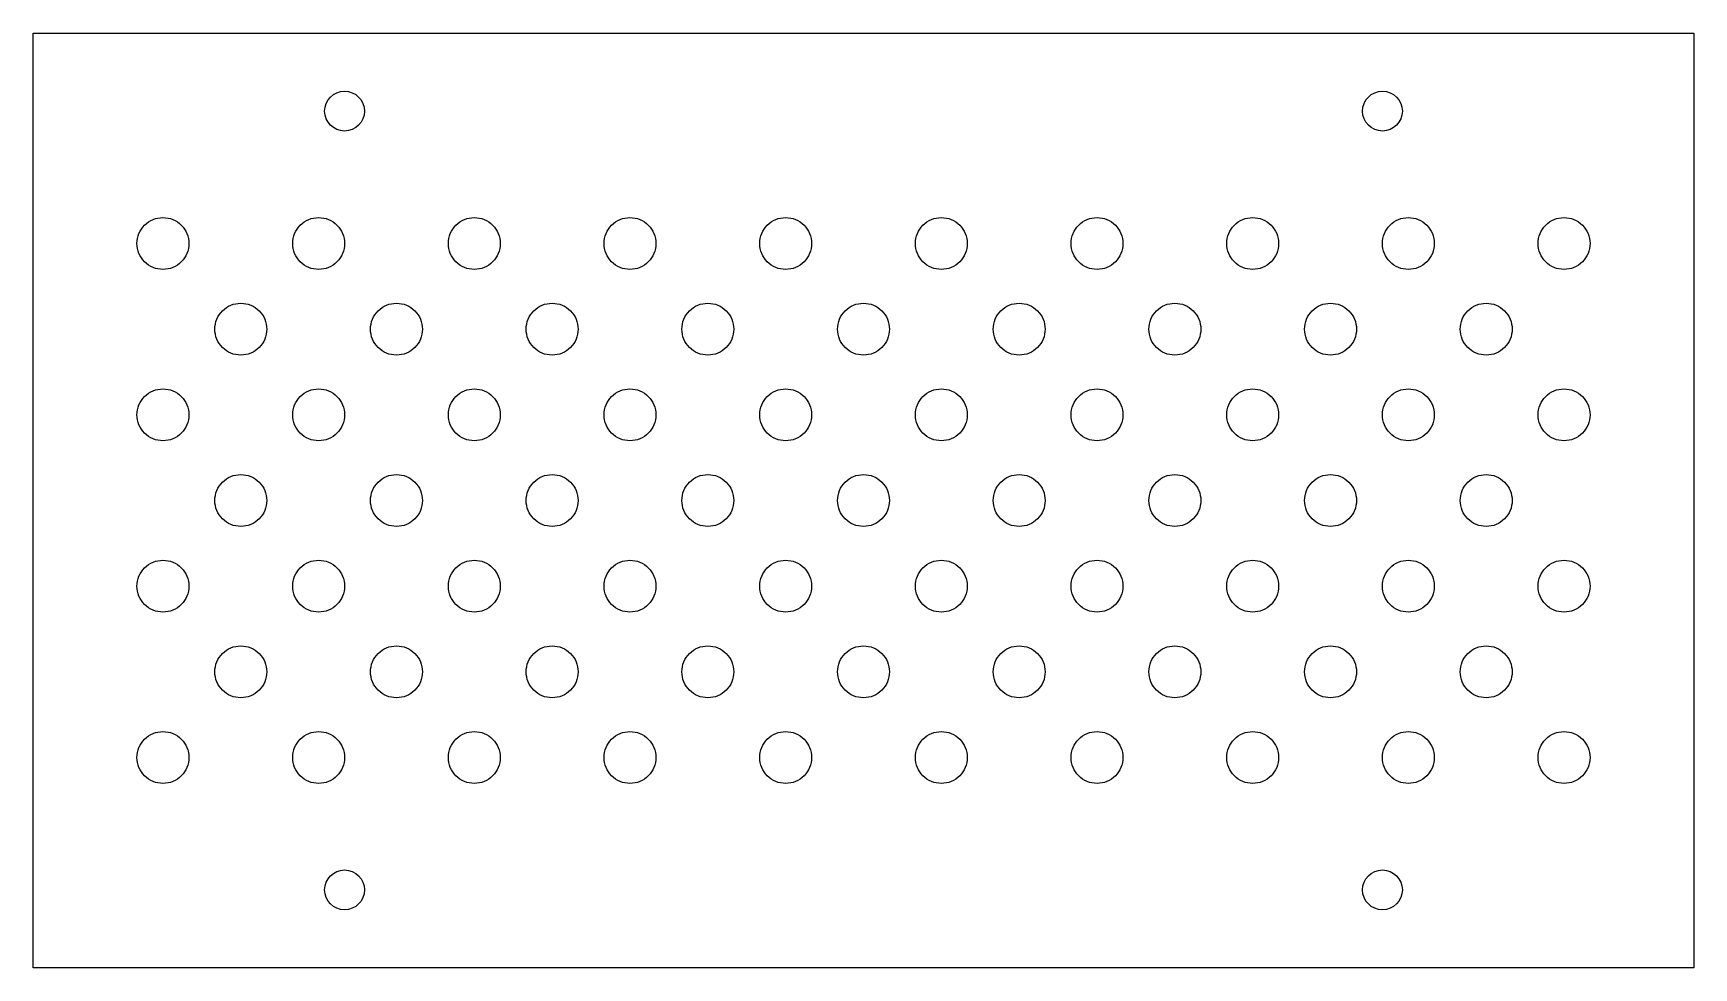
# Model space of a CAD drawing. Extents: x 25 to 185, y 104 to 194.
import ezdxf

# ---------------------------------------------------------------- set-up
doc = ezdxf.new("R2010")
doc.units = 0
doc.layers.add('Layer_1', color=7, linetype='CONTINUOUS')

msp = doc.modelspace()

# ---------------------------------------------------------------- linework, layer by layer
at = {"layer": 'Layer_1', "color": 7}
for p, q in [((25, 193.5), (185, 193.5)), ((25, 103.5), (25, 193.5)), ((185, 193.5), (185, 103.5)), ((56.919996, 186), (56.919996, 186)), ((156.92, 186), (156.92, 186)), ((40, 173.25), (40, 173.25)), ((40, 173.25), (40, 173.25)), ((55, 173.25), (55, 173.25)), ((70, 173.25), (70, 173.25)), ((85, 173.25), (85, 173.25)), ((100, 173.25), (100, 173.25)), ((115, 173.25), (115, 173.25)), ((130, 173.25), (130, 173.25)), ((145, 173.25), (145, 173.25)), ((160, 173.25), (160, 173.25)), ((175, 173.25), (175, 173.25)), ((47.500011, 164.99998), (47.500011, 164.99998)), ((47.500023, 165), (47.500023, 165)), ((62.500019, 165), (62.500019, 165)), ((77.500015, 165), (77.500015, 165)), ((92.500015, 165), (92.500015, 165)), ((107.50002, 165), (107.50002, 165)), ((122.50002, 165), (122.50002, 165)), ((137.50002, 165), (137.50002, 165)), ((152.49998, 165), (152.49998, 165)), ((167.49998, 165), (167.49998, 165)), ((40, 156.75), (40, 156.75)), ((55, 156.75), (55, 156.75)), ((70, 156.75), (70, 156.75)), ((85, 156.75), (85, 156.75)), ((100, 156.75), (100, 156.75)), ((115, 156.75), (115, 156.75)), ((130, 156.75), (130, 156.75)), ((145, 156.75), (145, 156.75)), ((160, 156.75), (160, 156.75)), ((175, 156.75), (175, 156.75)), ((47.500023, 148.5), (47.500023, 148.5)), ((62.500019, 148.5), (62.500019, 148.5)), ((77.500015, 148.5), (77.500015, 148.5)), ((92.500015, 148.5), (92.500015, 148.5)), ((107.50002, 148.5), (107.50002, 148.5)), ((122.50002, 148.5), (122.50002, 148.5)), ((137.50002, 148.5), (137.50002, 148.5)), ((152.49998, 148.5), (152.49998, 148.5)), ((167.49998, 148.5), (167.49998, 148.5)), ((40, 140.25), (40, 140.25)), ((55, 140.25), (55, 140.25)), ((70, 140.25), (70, 140.25)), ((85, 140.25), (85, 140.25)), ((100, 140.25), (100, 140.25)), ((115, 140.25), (115, 140.25)), ((130, 140.25), (130, 140.25)), ((145, 140.25), (145, 140.25)), ((160, 140.25), (160, 140.25)), ((175, 140.25), (175, 140.25)), ((47.500023, 132), (47.500023, 132)), ((62.500019, 132), (62.500019, 132)), ((77.500015, 132), (77.500015, 132)), ((92.500015, 132), (92.500015, 132)), ((107.50002, 132), (107.50002, 132)), ((122.50002, 132), (122.50002, 132)), ((137.50002, 132), (137.50002, 132)), ((152.49998, 132), (152.49998, 132)), ((167.49998, 132), (167.49998, 132)), ((40, 123.75), (40, 123.75)), ((55, 123.75), (55, 123.75)), ((70, 123.75), (70, 123.75)), ((85, 123.75), (85, 123.75)), ((100, 123.75), (100, 123.75)), ((115, 123.75), (115, 123.75)), ((130, 123.75), (130, 123.75)), ((145, 123.75), (145, 123.75)), ((160, 123.75), (160, 123.75)), ((175, 123.75), (175, 123.75)), ((56.919996, 111), (56.919996, 111)), ((156.92, 111), (156.92, 111)), ((185, 103.5), (25, 103.5))]:
    msp.add_line(p, q, dxfattribs=at)
for points in [[(53.079996, 186), (53.079996, 187.060387), (53.939609, 187.92), (54.999996, 187.92)], [(54.999996, 187.92), (56.060383, 187.92), (56.919996, 187.060387), (56.919996, 186)], [(153.08, 186), (153.08, 187.060387), (153.939613, 187.92), (155, 187.92)], [(155, 187.92), (156.060387, 187.92), (156.92, 187.060387), (156.92, 186)], [(54.999996, 184.08), (53.939609, 184.08), (53.079996, 184.939613), (53.079996, 186)], [(56.919996, 186), (56.919996, 184.939613), (56.060383, 184.08), (54.999996, 184.08)], [(155, 184.08), (153.939613, 184.08), (153.08, 184.939613), (153.08, 186)], [(156.92, 186), (156.92, 184.939613), (156.060387, 184.08), (155, 184.08)], [(35, 173.25), (35, 173.913041), (35.263392, 174.548926), (35.732233, 175.017767)], [(35, 173.25), (35, 173.913041), (35.263392, 174.548926), (35.732233, 175.017767)], [(35.732233, 175.017767), (36.201074, 175.486608), (36.836959, 175.75), (37.5, 175.75)], [(35.732233, 175.017767), (36.201074, 175.486608), (36.836959, 175.75), (37.5, 175.75)], [(37.5, 175.75), (38.163041, 175.75), (38.798926, 175.486608), (39.267767, 175.017767)], [(37.5, 175.75), (38.163041, 175.75), (38.798926, 175.486608), (39.267767, 175.017767)], [(39.267767, 175.017767), (39.736608, 174.548926), (40, 173.913041), (40, 173.25)], [(39.267767, 175.017767), (39.736608, 174.548926), (40, 173.913041), (40, 173.25)], [(50, 173.25), (50, 173.913041), (50.263392, 174.548926), (50.732233, 175.017767)], [(50.732233, 175.017767), (51.201074, 175.486608), (51.836959, 175.75), (52.5, 175.75)], [(52.5, 175.75), (53.163041, 175.75), (53.798926, 175.486608), (54.267767, 175.017767)], [(54.267767, 175.017767), (54.736608, 174.548926), (55, 173.913041), (55, 173.25)], [(65, 173.25), (65, 173.913041), (65.263392, 174.548926), (65.732233, 175.017767)], [(65.732233, 175.017767), (66.201074, 175.486608), (66.836959, 175.75), (67.5, 175.75)], [(67.5, 175.75), (68.163041, 175.75), (68.798926, 175.486608), (69.267767, 175.017767)], [(69.267767, 175.017767), (69.736608, 174.548926), (70, 173.913041), (70, 173.25)], [(80, 173.25), (80, 173.913041), (80.263392, 174.548926), (80.732233, 175.017767)], [(80.732233, 175.017767), (81.201074, 175.486608), (81.836959, 175.75), (82.5, 175.75)], [(82.5, 175.75), (83.163041, 175.75), (83.798926, 175.486608), (84.267767, 175.017767)], [(84.267767, 175.017767), (84.736608, 174.548926), (85, 173.913041), (85, 173.25)], [(95, 173.25), (95, 173.913041), (95.263392, 174.548926), (95.732233, 175.017767)], [(95.732233, 175.017767), (96.201074, 175.486608), (96.836959, 175.75), (97.5, 175.75)], [(97.5, 175.75), (98.163041, 175.75), (98.798926, 175.486608), (99.267767, 175.017767)], [(99.267767, 175.017767), (99.736608, 174.548926), (100, 173.913041), (100, 173.25)], [(110, 173.25), (110, 173.913041), (110.263392, 174.548926), (110.732233, 175.017767)], [(110.732233, 175.017767), (111.201074, 175.486608), (111.836959, 175.75), (112.5, 175.75)], [(112.5, 175.75), (113.163041, 175.75), (113.798926, 175.486608), (114.267767, 175.017767)], [(114.267767, 175.017767), (114.736608, 174.548926), (115, 173.913041), (115, 173.25)], [(125, 173.25), (125, 173.913041), (125.263392, 174.548926), (125.732233, 175.017767)], [(125.732233, 175.017767), (126.201074, 175.486608), (126.836959, 175.75), (127.5, 175.75)], [(127.5, 175.75), (128.163041, 175.75), (128.798926, 175.486608), (129.267767, 175.017767)], [(129.267767, 175.017767), (129.736608, 174.548926), (130, 173.913041), (130, 173.25)], [(140, 173.25), (140, 173.913041), (140.263392, 174.548926), (140.732233, 175.017767)], [(140.732233, 175.017767), (141.201074, 175.486608), (141.836959, 175.75), (142.5, 175.75)], [(142.5, 175.75), (143.163041, 175.75), (143.798926, 175.486608), (144.267767, 175.017767)], [(144.267767, 175.017767), (144.736608, 174.548926), (145, 173.913041), (145, 173.25)], [(155, 173.25), (155, 173.913041), (155.263392, 174.548926), (155.732233, 175.017767)], [(155.732233, 175.017767), (156.201074, 175.486608), (156.836959, 175.75), (157.5, 175.75)], [(157.5, 175.75), (158.163041, 175.75), (158.798926, 175.486608), (159.267767, 175.017767)], [(159.267767, 175.017767), (159.736608, 174.548926), (160, 173.913041), (160, 173.25)], [(170, 173.25), (170, 173.913041), (170.263392, 174.548926), (170.732233, 175.017767)], [(170.732233, 175.017767), (171.201074, 175.486608), (171.836959, 175.75), (172.5, 175.75)], [(172.5, 175.75), (173.163041, 175.75), (173.798926, 175.486608), (174.267767, 175.017767)], [(174.267767, 175.017767), (174.736608, 174.548926), (175, 173.913041), (175, 173.25)], [(35.732233, 171.482233), (35.263392, 171.951074), (35, 172.586959), (35, 173.25)], [(35.732233, 171.482233), (35.263392, 171.951074), (35, 172.586959), (35, 173.25)], [(40, 173.25), (40, 172.586959), (39.736608, 171.951074), (39.267767, 171.482233)], [(40, 173.25), (40, 172.586959), (39.736608, 171.951074), (39.267767, 171.482233)], [(50.732233, 171.482233), (50.263392, 171.951074), (50, 172.586959), (50, 173.25)], [(55, 173.25), (55, 172.586959), (54.736608, 171.951074), (54.267767, 171.482233)], [(65.732233, 171.482233), (65.263392, 171.951074), (65, 172.586959), (65, 173.25)], [(70, 173.25), (70, 172.586959), (69.736608, 171.951074), (69.267767, 171.482233)], [(80.732233, 171.482233), (80.263392, 171.951074), (80, 172.586959), (80, 173.25)], [(85, 173.25), (85, 172.586959), (84.736608, 171.951074), (84.267767, 171.482233)], [(95.732233, 171.482233), (95.263392, 171.951074), (95, 172.586959), (95, 173.25)], [(100, 173.25), (100, 172.586959), (99.736608, 171.951074), (99.267767, 171.482233)], [(110.732233, 171.482233), (110.263392, 171.951074), (110, 172.586959), (110, 173.25)], [(115, 173.25), (115, 172.586959), (114.736608, 171.951074), (114.267767, 171.482233)], [(125.732233, 171.482233), (125.263392, 171.951074), (125, 172.586959), (125, 173.25)], [(130, 173.25), (130, 172.586959), (129.736608, 171.951074), (129.267767, 171.482233)], [(140.732233, 171.482233), (140.263392, 171.951074), (140, 172.586959), (140, 173.25)], [(145, 173.25), (145, 172.586959), (144.736608, 171.951074), (144.267767, 171.482233)], [(155.732233, 171.482233), (155.263392, 171.951074), (155, 172.586959), (155, 173.25)], [(160, 173.25), (160, 172.586959), (159.736608, 171.951074), (159.267767, 171.482233)], [(170.732233, 171.482233), (170.263392, 171.951074), (170, 172.586959), (170, 173.25)], [(175, 173.25), (175, 172.586959), (174.736608, 171.951074), (174.267767, 171.482233)], [(37.5, 170.75), (36.836959, 170.75), (36.201074, 171.013392), (35.732233, 171.482233)], [(37.5, 170.75), (36.836959, 170.75), (36.201074, 171.013392), (35.732233, 171.482233)], [(39.267767, 171.482233), (38.798926, 171.013392), (38.163041, 170.75), (37.5, 170.75)], [(39.267767, 171.482233), (38.798926, 171.013392), (38.163041, 170.75), (37.5, 170.75)], [(52.5, 170.75), (51.836959, 170.75), (51.201074, 171.013392), (50.732233, 171.482233)], [(54.267767, 171.482233), (53.798926, 171.013392), (53.163041, 170.75), (52.5, 170.75)], [(67.5, 170.75), (66.836959, 170.75), (66.201074, 171.013392), (65.732233, 171.482233)], [(69.267767, 171.482233), (68.798926, 171.013392), (68.163041, 170.75), (67.5, 170.75)], [(82.5, 170.75), (81.836959, 170.75), (81.201074, 171.013392), (80.732233, 171.482233)], [(84.267767, 171.482233), (83.798926, 171.013392), (83.163041, 170.75), (82.5, 170.75)], [(97.5, 170.75), (96.836959, 170.75), (96.201074, 171.013392), (95.732233, 171.482233)], [(99.267767, 171.482233), (98.798926, 171.013392), (98.163041, 170.75), (97.5, 170.75)], [(112.5, 170.75), (111.836959, 170.75), (111.201074, 171.013392), (110.732233, 171.482233)], [(114.267767, 171.482233), (113.798926, 171.013392), (113.163041, 170.75), (112.5, 170.75)], [(127.5, 170.75), (126.836959, 170.75), (126.201074, 171.013392), (125.732233, 171.482233)], [(129.267767, 171.482233), (128.798926, 171.013392), (128.163041, 170.75), (127.5, 170.75)], [(142.5, 170.75), (141.836959, 170.75), (141.201074, 171.013392), (140.732233, 171.482233)], [(144.267767, 171.482233), (143.798926, 171.013392), (143.163041, 170.75), (142.5, 170.75)], [(157.5, 170.75), (156.836959, 170.75), (156.201074, 171.013392), (155.732233, 171.482233)], [(159.267767, 171.482233), (158.798926, 171.013392), (158.163041, 170.75), (157.5, 170.75)], [(172.5, 170.75), (171.836959, 170.75), (171.201074, 171.013392), (170.732233, 171.482233)], [(174.267767, 171.482233), (173.798926, 171.013392), (173.163041, 170.75), (172.5, 170.75)], [(42.500011, 164.99998), (42.500011, 165.663021), (42.763403, 166.298906), (43.232244, 166.767747)], [(42.500023, 165), (42.500023, 165.663041), (42.763415, 166.298926), (43.232256, 166.767767)], [(43.232244, 166.767747), (43.701085, 167.236588), (44.33697, 167.49998), (45.000011, 167.49998)], [(43.232256, 166.767767), (43.701097, 167.236608), (44.336982, 167.5), (45.000023, 167.5)], [(45.000011, 167.49998), (45.663052, 167.49998), (46.298937, 167.236588), (46.767778, 166.767747)], [(45.000023, 167.5), (45.663064, 167.5), (46.298949, 167.236608), (46.76779, 166.767767)], [(46.767778, 166.767747), (47.236619, 166.298906), (47.500011, 165.663021), (47.500011, 164.99998)], [(46.76779, 166.767767), (47.236631, 166.298926), (47.500023, 165.663041), (47.500023, 165)], [(57.500019, 165), (57.500019, 165.663041), (57.763411, 166.298926), (58.232252, 166.767767)], [(58.232252, 166.767767), (58.701093, 167.236608), (59.336978, 167.5), (60.000019, 167.5)], [(60.000019, 167.5), (60.66306, 167.5), (61.298945, 167.236608), (61.767786, 166.767767)], [(61.767786, 166.767767), (62.236627, 166.298926), (62.500019, 165.663041), (62.500019, 165)], [(72.500015, 165), (72.500015, 165.663041), (72.763407, 166.298926), (73.232248, 166.767767)], [(73.232248, 166.767767), (73.701089, 167.236608), (74.336974, 167.5), (75.000015, 167.5)], [(75.000015, 167.5), (75.663056, 167.5), (76.298941, 167.236608), (76.767782, 166.767767)], [(76.767782, 166.767767), (77.236623, 166.298926), (77.500015, 165.663041), (77.500015, 165)], [(87.500015, 165), (87.500015, 165.663041), (87.763407, 166.298926), (88.232248, 166.767767)], [(88.232248, 166.767767), (88.701089, 167.236608), (89.336974, 167.5), (90.000015, 167.5)], [(90.000015, 167.5), (90.663056, 167.5), (91.298941, 167.236608), (91.767782, 166.767767)], [(91.767782, 166.767767), (92.236623, 166.298926), (92.500015, 165.663041), (92.500015, 165)], [(102.50002, 165), (102.50002, 165.663041), (102.763412, 166.298926), (103.232253, 166.767767)], [(103.232253, 166.767767), (103.701094, 167.236608), (104.336979, 167.5), (105.00002, 167.5)], [(105.00002, 167.5), (105.663061, 167.5), (106.298946, 167.236608), (106.767787, 166.767767)], [(106.767787, 166.767767), (107.236628, 166.298926), (107.50002, 165.663041), (107.50002, 165)], [(117.50002, 165), (117.50002, 165.663041), (117.763412, 166.298926), (118.232253, 166.767767)], [(118.232253, 166.767767), (118.701094, 167.236608), (119.336979, 167.5), (120.00002, 167.5)], [(120.00002, 167.5), (120.663061, 167.5), (121.298946, 167.236608), (121.767787, 166.767767)], [(121.767787, 166.767767), (122.236628, 166.298926), (122.50002, 165.663041), (122.50002, 165)], [(132.50002, 165), (132.50002, 165.663041), (132.763412, 166.298926), (133.232253, 166.767767)], [(133.232253, 166.767767), (133.701094, 167.236608), (134.336979, 167.5), (135.00002, 167.5)], [(135.00002, 167.5), (135.663061, 167.5), (136.298946, 167.236608), (136.767787, 166.767767)], [(136.767787, 166.767767), (137.236628, 166.298926), (137.50002, 165.663041), (137.50002, 165)], [(147.49998, 165), (147.49998, 165.663041), (147.763372, 166.298926), (148.232213, 166.767767)], [(148.232213, 166.767767), (148.701054, 167.236608), (149.336939, 167.5), (149.99998, 167.5)], [(149.99998, 167.5), (150.663021, 167.5), (151.298906, 167.236608), (151.767747, 166.767767)], [(151.767747, 166.767767), (152.236588, 166.298926), (152.49998, 165.663041), (152.49998, 165)], [(162.49998, 165), (162.49998, 165.663041), (162.763372, 166.298926), (163.232213, 166.767767)], [(163.232213, 166.767767), (163.701054, 167.236608), (164.336939, 167.5), (164.99998, 167.5)], [(164.99998, 167.5), (165.663021, 167.5), (166.298906, 167.236608), (166.767747, 166.767767)], [(166.767747, 166.767767), (167.236588, 166.298926), (167.49998, 165.663041), (167.49998, 165)], [(43.232244, 163.232213), (42.763403, 163.701054), (42.500011, 164.336939), (42.500011, 164.99998)], [(43.232256, 163.232233), (42.763415, 163.701074), (42.500023, 164.336959), (42.500023, 165)], [(47.500011, 164.99998), (47.500011, 164.336939), (47.236619, 163.701054), (46.767778, 163.232213)], [(47.500023, 165), (47.500023, 164.336959), (47.236631, 163.701074), (46.76779, 163.232233)], [(58.232252, 163.232233), (57.763411, 163.701074), (57.500019, 164.336959), (57.500019, 165)], [(62.500019, 165), (62.500019, 164.336959), (62.236627, 163.701074), (61.767786, 163.232233)], [(73.232248, 163.232233), (72.763407, 163.701074), (72.500015, 164.336959), (72.500015, 165)], [(77.500015, 165), (77.500015, 164.336959), (77.236623, 163.701074), (76.767782, 163.232233)], [(88.232248, 163.232233), (87.763407, 163.701074), (87.500015, 164.336959), (87.500015, 165)], [(92.500015, 165), (92.500015, 164.336959), (92.236623, 163.701074), (91.767782, 163.232233)], [(103.232253, 163.232233), (102.763412, 163.701074), (102.50002, 164.336959), (102.50002, 165)], [(107.50002, 165), (107.50002, 164.336959), (107.236628, 163.701074), (106.767787, 163.232233)], [(118.232253, 163.232233), (117.763412, 163.701074), (117.50002, 164.336959), (117.50002, 165)], [(122.50002, 165), (122.50002, 164.336959), (122.236628, 163.701074), (121.767787, 163.232233)], [(133.232253, 163.232233), (132.763412, 163.701074), (132.50002, 164.336959), (132.50002, 165)], [(137.50002, 165), (137.50002, 164.336959), (137.236628, 163.701074), (136.767787, 163.232233)], [(148.232213, 163.232233), (147.763372, 163.701074), (147.49998, 164.336959), (147.49998, 165)], [(152.49998, 165), (152.49998, 164.336959), (152.236588, 163.701074), (151.767747, 163.232233)], [(163.232213, 163.232233), (162.763372, 163.701074), (162.49998, 164.336959), (162.49998, 165)], [(167.49998, 165), (167.49998, 164.336959), (167.236588, 163.701074), (166.767747, 163.232233)], [(45.000011, 162.49998), (44.33697, 162.49998), (43.701085, 162.763372), (43.232244, 163.232213)], [(45.000023, 162.5), (44.336982, 162.5), (43.701097, 162.763392), (43.232256, 163.232233)], [(46.767778, 163.232213), (46.298937, 162.763372), (45.663052, 162.49998), (45.000011, 162.49998)], [(46.76779, 163.232233), (46.298949, 162.763392), (45.663064, 162.5), (45.000023, 162.5)], [(60.000019, 162.5), (59.336978, 162.5), (58.701093, 162.763392), (58.232252, 163.232233)], [(61.767786, 163.232233), (61.298945, 162.763392), (60.66306, 162.5), (60.000019, 162.5)], [(75.000015, 162.5), (74.336974, 162.5), (73.701089, 162.763392), (73.232248, 163.232233)], [(76.767782, 163.232233), (76.298941, 162.763392), (75.663056, 162.5), (75.000015, 162.5)], [(90.000015, 162.5), (89.336974, 162.5), (88.701089, 162.763392), (88.232248, 163.232233)], [(91.767782, 163.232233), (91.298941, 162.763392), (90.663056, 162.5), (90.000015, 162.5)], [(105.00002, 162.5), (104.336979, 162.5), (103.701094, 162.763392), (103.232253, 163.232233)], [(106.767787, 163.232233), (106.298946, 162.763392), (105.663061, 162.5), (105.00002, 162.5)], [(120.00002, 162.5), (119.336979, 162.5), (118.701094, 162.763392), (118.232253, 163.232233)], [(121.767787, 163.232233), (121.298946, 162.763392), (120.663061, 162.5), (120.00002, 162.5)], [(135.00002, 162.5), (134.336979, 162.5), (133.701094, 162.763392), (133.232253, 163.232233)], [(136.767787, 163.232233), (136.298946, 162.763392), (135.663061, 162.5), (135.00002, 162.5)], [(149.99998, 162.5), (149.336939, 162.5), (148.701054, 162.763392), (148.232213, 163.232233)], [(151.767747, 163.232233), (151.298906, 162.763392), (150.663021, 162.5), (149.99998, 162.5)], [(164.99998, 162.5), (164.336939, 162.5), (163.701054, 162.763392), (163.232213, 163.232233)], [(166.767747, 163.232233), (166.298906, 162.763392), (165.663021, 162.5), (164.99998, 162.5)], [(35, 156.75), (35, 157.413041), (35.263392, 158.048926), (35.732233, 158.517767)], [(35.732233, 158.517767), (36.201074, 158.986608), (36.836959, 159.25), (37.5, 159.25)], [(37.5, 159.25), (38.163041, 159.25), (38.798926, 158.986608), (39.267767, 158.517767)], [(39.267767, 158.517767), (39.736608, 158.048926), (40, 157.413041), (40, 156.75)], [(50, 156.75), (50, 157.413041), (50.263392, 158.048926), (50.732233, 158.517767)], [(50.732233, 158.517767), (51.201074, 158.986608), (51.836959, 159.25), (52.5, 159.25)], [(52.5, 159.25), (53.163041, 159.25), (53.798926, 158.986608), (54.267767, 158.517767)], [(54.267767, 158.517767), (54.736608, 158.048926), (55, 157.413041), (55, 156.75)], [(65, 156.75), (65, 157.413041), (65.263392, 158.048926), (65.732233, 158.517767)], [(65.732233, 158.517767), (66.201074, 158.986608), (66.836959, 159.25), (67.5, 159.25)], [(67.5, 159.25), (68.163041, 159.25), (68.798926, 158.986608), (69.267767, 158.517767)], [(69.267767, 158.517767), (69.736608, 158.048926), (70, 157.413041), (70, 156.75)], [(80, 156.75), (80, 157.413041), (80.263392, 158.048926), (80.732233, 158.517767)], [(80.732233, 158.517767), (81.201074, 158.986608), (81.836959, 159.25), (82.5, 159.25)], [(82.5, 159.25), (83.163041, 159.25), (83.798926, 158.986608), (84.267767, 158.517767)], [(84.267767, 158.517767), (84.736608, 158.048926), (85, 157.413041), (85, 156.75)], [(95, 156.75), (95, 157.413041), (95.263392, 158.048926), (95.732233, 158.517767)], [(95.732233, 158.517767), (96.201074, 158.986608), (96.836959, 159.25), (97.5, 159.25)], [(97.5, 159.25), (98.163041, 159.25), (98.798926, 158.986608), (99.267767, 158.517767)], [(99.267767, 158.517767), (99.736608, 158.048926), (100, 157.413041), (100, 156.75)], [(110, 156.75), (110, 157.413041), (110.263392, 158.048926), (110.732233, 158.517767)], [(110.732233, 158.517767), (111.201074, 158.986608), (111.836959, 159.25), (112.5, 159.25)], [(112.5, 159.25), (113.163041, 159.25), (113.798926, 158.986608), (114.267767, 158.517767)], [(114.267767, 158.517767), (114.736608, 158.048926), (115, 157.413041), (115, 156.75)], [(125, 156.75), (125, 157.413041), (125.263392, 158.048926), (125.732233, 158.517767)], [(125.732233, 158.517767), (126.201074, 158.986608), (126.836959, 159.25), (127.5, 159.25)], [(127.5, 159.25), (128.163041, 159.25), (128.798926, 158.986608), (129.267767, 158.517767)], [(129.267767, 158.517767), (129.736608, 158.048926), (130, 157.413041), (130, 156.75)], [(140, 156.75), (140, 157.413041), (140.263392, 158.048926), (140.732233, 158.517767)], [(140.732233, 158.517767), (141.201074, 158.986608), (141.836959, 159.25), (142.5, 159.25)], [(142.5, 159.25), (143.163041, 159.25), (143.798926, 158.986608), (144.267767, 158.517767)], [(144.267767, 158.517767), (144.736608, 158.048926), (145, 157.413041), (145, 156.75)], [(155, 156.75), (155, 157.413041), (155.263392, 158.048926), (155.732233, 158.517767)], [(155.732233, 158.517767), (156.201074, 158.986608), (156.836959, 159.25), (157.5, 159.25)], [(157.5, 159.25), (158.163041, 159.25), (158.798926, 158.986608), (159.267767, 158.517767)], [(159.267767, 158.517767), (159.736608, 158.048926), (160, 157.413041), (160, 156.75)], [(170, 156.75), (170, 157.413041), (170.263392, 158.048926), (170.732233, 158.517767)], [(170.732233, 158.517767), (171.201074, 158.986608), (171.836959, 159.25), (172.5, 159.25)], [(172.5, 159.25), (173.163041, 159.25), (173.798926, 158.986608), (174.267767, 158.517767)], [(174.267767, 158.517767), (174.736608, 158.048926), (175, 157.413041), (175, 156.75)], [(35.732233, 154.982233), (35.263392, 155.451074), (35, 156.086959), (35, 156.75)], [(40, 156.75), (40, 156.086959), (39.736608, 155.451074), (39.267767, 154.982233)], [(50.732233, 154.982233), (50.263392, 155.451074), (50, 156.086959), (50, 156.75)], [(55, 156.75), (55, 156.086959), (54.736608, 155.451074), (54.267767, 154.982233)], [(65.732233, 154.982233), (65.263392, 155.451074), (65, 156.086959), (65, 156.75)], [(70, 156.75), (70, 156.086959), (69.736608, 155.451074), (69.267767, 154.982233)], [(80.732233, 154.982233), (80.263392, 155.451074), (80, 156.086959), (80, 156.75)], [(85, 156.75), (85, 156.086959), (84.736608, 155.451074), (84.267767, 154.982233)], [(95.732233, 154.982233), (95.263392, 155.451074), (95, 156.086959), (95, 156.75)], [(100, 156.75), (100, 156.086959), (99.736608, 155.451074), (99.267767, 154.982233)], [(110.732233, 154.982233), (110.263392, 155.451074), (110, 156.086959), (110, 156.75)], [(115, 156.75), (115, 156.086959), (114.736608, 155.451074), (114.267767, 154.982233)], [(125.732233, 154.982233), (125.263392, 155.451074), (125, 156.086959), (125, 156.75)], [(130, 156.75), (130, 156.086959), (129.736608, 155.451074), (129.267767, 154.982233)], [(140.732233, 154.982233), (140.263392, 155.451074), (140, 156.086959), (140, 156.75)], [(145, 156.75), (145, 156.086959), (144.736608, 155.451074), (144.267767, 154.982233)], [(155.732233, 154.982233), (155.263392, 155.451074), (155, 156.086959), (155, 156.75)], [(160, 156.75), (160, 156.086959), (159.736608, 155.451074), (159.267767, 154.982233)], [(170.732233, 154.982233), (170.263392, 155.451074), (170, 156.086959), (170, 156.75)], [(175, 156.75), (175, 156.086959), (174.736608, 155.451074), (174.267767, 154.982233)], [(37.5, 154.25), (36.836959, 154.25), (36.201074, 154.513392), (35.732233, 154.982233)], [(39.267767, 154.982233), (38.798926, 154.513392), (38.163041, 154.25), (37.5, 154.25)], [(52.5, 154.25), (51.836959, 154.25), (51.201074, 154.513392), (50.732233, 154.982233)], [(54.267767, 154.982233), (53.798926, 154.513392), (53.163041, 154.25), (52.5, 154.25)], [(67.5, 154.25), (66.836959, 154.25), (66.201074, 154.513392), (65.732233, 154.982233)], [(69.267767, 154.982233), (68.798926, 154.513392), (68.163041, 154.25), (67.5, 154.25)], [(82.5, 154.25), (81.836959, 154.25), (81.201074, 154.513392), (80.732233, 154.982233)], [(84.267767, 154.982233), (83.798926, 154.513392), (83.163041, 154.25), (82.5, 154.25)], [(97.5, 154.25), (96.836959, 154.25), (96.201074, 154.513392), (95.732233, 154.982233)], [(99.267767, 154.982233), (98.798926, 154.513392), (98.163041, 154.25), (97.5, 154.25)], [(112.5, 154.25), (111.836959, 154.25), (111.201074, 154.513392), (110.732233, 154.982233)], [(114.267767, 154.982233), (113.798926, 154.513392), (113.163041, 154.25), (112.5, 154.25)], [(127.5, 154.25), (126.836959, 154.25), (126.201074, 154.513392), (125.732233, 154.982233)], [(129.267767, 154.982233), (128.798926, 154.513392), (128.163041, 154.25), (127.5, 154.25)], [(142.5, 154.25), (141.836959, 154.25), (141.201074, 154.513392), (140.732233, 154.982233)], [(144.267767, 154.982233), (143.798926, 154.513392), (143.163041, 154.25), (142.5, 154.25)], [(157.5, 154.25), (156.836959, 154.25), (156.201074, 154.513392), (155.732233, 154.982233)], [(159.267767, 154.982233), (158.798926, 154.513392), (158.163041, 154.25), (157.5, 154.25)], [(172.5, 154.25), (171.836959, 154.25), (171.201074, 154.513392), (170.732233, 154.982233)], [(174.267767, 154.982233), (173.798926, 154.513392), (173.163041, 154.25), (172.5, 154.25)], [(43.232256, 150.267767), (43.701097, 150.736608), (44.336982, 151), (45.000023, 151)], [(45.000023, 151), (45.663064, 151), (46.298949, 150.736608), (46.76779, 150.267767)], [(58.232252, 150.267767), (58.701093, 150.736608), (59.336978, 151), (60.000019, 151)], [(60.000019, 151), (60.66306, 151), (61.298945, 150.736608), (61.767786, 150.267767)], [(73.232248, 150.267767), (73.701089, 150.736608), (74.336974, 151), (75.000015, 151)], [(75.000015, 151), (75.663056, 151), (76.298941, 150.736608), (76.767782, 150.267767)], [(88.232248, 150.267767), (88.701089, 150.736608), (89.336974, 151), (90.000015, 151)], [(90.000015, 151), (90.663056, 151), (91.298941, 150.736608), (91.767782, 150.267767)], [(103.232253, 150.267767), (103.701094, 150.736608), (104.336979, 151), (105.00002, 151)], [(105.00002, 151), (105.663061, 151), (106.298946, 150.736608), (106.767787, 150.267767)], [(118.232253, 150.267767), (118.701094, 150.736608), (119.336979, 151), (120.00002, 151)], [(120.00002, 151), (120.663061, 151), (121.298946, 150.736608), (121.767787, 150.267767)], [(133.232253, 150.267767), (133.701094, 150.736608), (134.336979, 151), (135.00002, 151)], [(135.00002, 151), (135.663061, 151), (136.298946, 150.736608), (136.767787, 150.267767)], [(148.232213, 150.267767), (148.701054, 150.736608), (149.336939, 151), (149.99998, 151)], [(149.99998, 151), (150.663021, 151), (151.298906, 150.736608), (151.767747, 150.267767)], [(163.232213, 150.267767), (163.701054, 150.736608), (164.336939, 151), (164.99998, 151)], [(164.99998, 151), (165.663021, 151), (166.298906, 150.736608), (166.767747, 150.267767)], [(42.500023, 148.5), (42.500023, 149.163041), (42.763415, 149.798926), (43.232256, 150.267767)], [(46.76779, 150.267767), (47.236631, 149.798926), (47.500023, 149.163041), (47.500023, 148.5)], [(57.500019, 148.5), (57.500019, 149.163041), (57.763411, 149.798926), (58.232252, 150.267767)], [(61.767786, 150.267767), (62.236627, 149.798926), (62.500019, 149.163041), (62.500019, 148.5)], [(72.500015, 148.5), (72.500015, 149.163041), (72.763407, 149.798926), (73.232248, 150.267767)], [(76.767782, 150.267767), (77.236623, 149.798926), (77.500015, 149.163041), (77.500015, 148.5)], [(87.500015, 148.5), (87.500015, 149.163041), (87.763407, 149.798926), (88.232248, 150.267767)], [(91.767782, 150.267767), (92.236623, 149.798926), (92.500015, 149.163041), (92.500015, 148.5)], [(102.50002, 148.5), (102.50002, 149.163041), (102.763412, 149.798926), (103.232253, 150.267767)], [(106.767787, 150.267767), (107.236628, 149.798926), (107.50002, 149.163041), (107.50002, 148.5)], [(117.50002, 148.5), (117.50002, 149.163041), (117.763412, 149.798926), (118.232253, 150.267767)], [(121.767787, 150.267767), (122.236628, 149.798926), (122.50002, 149.163041), (122.50002, 148.5)], [(132.50002, 148.5), (132.50002, 149.163041), (132.763412, 149.798926), (133.232253, 150.267767)], [(136.767787, 150.267767), (137.236628, 149.798926), (137.50002, 149.163041), (137.50002, 148.5)], [(147.49998, 148.5), (147.49998, 149.163041), (147.763372, 149.798926), (148.232213, 150.267767)], [(151.767747, 150.267767), (152.236588, 149.798926), (152.49998, 149.163041), (152.49998, 148.5)], [(162.49998, 148.5), (162.49998, 149.163041), (162.763372, 149.798926), (163.232213, 150.267767)], [(166.767747, 150.267767), (167.236588, 149.798926), (167.49998, 149.163041), (167.49998, 148.5)], [(43.232256, 146.732233), (42.763415, 147.201074), (42.500023, 147.836959), (42.500023, 148.5)], [(47.500023, 148.5), (47.500023, 147.836959), (47.236631, 147.201074), (46.76779, 146.732233)], [(58.232252, 146.732233), (57.763411, 147.201074), (57.500019, 147.836959), (57.500019, 148.5)], [(62.500019, 148.5), (62.500019, 147.836959), (62.236627, 147.201074), (61.767786, 146.732233)], [(73.232248, 146.732233), (72.763407, 147.201074), (72.500015, 147.836959), (72.500015, 148.5)], [(77.500015, 148.5), (77.500015, 147.836959), (77.236623, 147.201074), (76.767782, 146.732233)], [(88.232248, 146.732233), (87.763407, 147.201074), (87.500015, 147.836959), (87.500015, 148.5)], [(92.500015, 148.5), (92.500015, 147.836959), (92.236623, 147.201074), (91.767782, 146.732233)], [(103.232253, 146.732233), (102.763412, 147.201074), (102.50002, 147.836959), (102.50002, 148.5)], [(107.50002, 148.5), (107.50002, 147.836959), (107.236628, 147.201074), (106.767787, 146.732233)], [(118.232253, 146.732233), (117.763412, 147.201074), (117.50002, 147.836959), (117.50002, 148.5)], [(122.50002, 148.5), (122.50002, 147.836959), (122.236628, 147.201074), (121.767787, 146.732233)], [(133.232253, 146.732233), (132.763412, 147.201074), (132.50002, 147.836959), (132.50002, 148.5)], [(137.50002, 148.5), (137.50002, 147.836959), (137.236628, 147.201074), (136.767787, 146.732233)], [(148.232213, 146.732233), (147.763372, 147.201074), (147.49998, 147.836959), (147.49998, 148.5)], [(152.49998, 148.5), (152.49998, 147.836959), (152.236588, 147.201074), (151.767747, 146.732233)], [(163.232213, 146.732233), (162.763372, 147.201074), (162.49998, 147.836959), (162.49998, 148.5)], [(167.49998, 148.5), (167.49998, 147.836959), (167.236588, 147.201074), (166.767747, 146.732233)], [(45.000023, 146), (44.336982, 146), (43.701097, 146.263392), (43.232256, 146.732233)], [(46.76779, 146.732233), (46.298949, 146.263392), (45.663064, 146), (45.000023, 146)], [(60.000019, 146), (59.336978, 146), (58.701093, 146.263392), (58.232252, 146.732233)], [(61.767786, 146.732233), (61.298945, 146.263392), (60.66306, 146), (60.000019, 146)], [(75.000015, 146), (74.336974, 146), (73.701089, 146.263392), (73.232248, 146.732233)], [(76.767782, 146.732233), (76.298941, 146.263392), (75.663056, 146), (75.000015, 146)], [(90.000015, 146), (89.336974, 146), (88.701089, 146.263392), (88.232248, 146.732233)], [(91.767782, 146.732233), (91.298941, 146.263392), (90.663056, 146), (90.000015, 146)], [(105.00002, 146), (104.336979, 146), (103.701094, 146.263392), (103.232253, 146.732233)], [(106.767787, 146.732233), (106.298946, 146.263392), (105.663061, 146), (105.00002, 146)], [(120.00002, 146), (119.336979, 146), (118.701094, 146.263392), (118.232253, 146.732233)], [(121.767787, 146.732233), (121.298946, 146.263392), (120.663061, 146), (120.00002, 146)], [(135.00002, 146), (134.336979, 146), (133.701094, 146.263392), (133.232253, 146.732233)], [(136.767787, 146.732233), (136.298946, 146.263392), (135.663061, 146), (135.00002, 146)], [(149.99998, 146), (149.336939, 146), (148.701054, 146.263392), (148.232213, 146.732233)], [(151.767747, 146.732233), (151.298906, 146.263392), (150.663021, 146), (149.99998, 146)], [(164.99998, 146), (164.336939, 146), (163.701054, 146.263392), (163.232213, 146.732233)], [(166.767747, 146.732233), (166.298906, 146.263392), (165.663021, 146), (164.99998, 146)], [(35.732233, 142.017767), (36.201074, 142.486608), (36.836959, 142.75), (37.5, 142.75)], [(37.5, 142.75), (38.163041, 142.75), (38.798926, 142.486608), (39.267767, 142.017767)], [(50.732233, 142.017767), (51.201074, 142.486608), (51.836959, 142.75), (52.5, 142.75)], [(52.5, 142.75), (53.163041, 142.75), (53.798926, 142.486608), (54.267767, 142.017767)], [(65.732233, 142.017767), (66.201074, 142.486608), (66.836959, 142.75), (67.5, 142.75)], [(67.5, 142.75), (68.163041, 142.75), (68.798926, 142.486608), (69.267767, 142.017767)], [(80.732233, 142.017767), (81.201074, 142.486608), (81.836959, 142.75), (82.5, 142.75)], [(82.5, 142.75), (83.163041, 142.75), (83.798926, 142.486608), (84.267767, 142.017767)], [(95.732233, 142.017767), (96.201074, 142.486608), (96.836959, 142.75), (97.5, 142.75)], [(97.5, 142.75), (98.163041, 142.75), (98.798926, 142.486608), (99.267767, 142.017767)], [(110.732233, 142.017767), (111.201074, 142.486608), (111.836959, 142.75), (112.5, 142.75)], [(112.5, 142.75), (113.163041, 142.75), (113.798926, 142.486608), (114.267767, 142.017767)], [(125.732233, 142.017767), (126.201074, 142.486608), (126.836959, 142.75), (127.5, 142.75)], [(127.5, 142.75), (128.163041, 142.75), (128.798926, 142.486608), (129.267767, 142.017767)], [(140.732233, 142.017767), (141.201074, 142.486608), (141.836959, 142.75), (142.5, 142.75)], [(142.5, 142.75), (143.163041, 142.75), (143.798926, 142.486608), (144.267767, 142.017767)], [(155.732233, 142.017767), (156.201074, 142.486608), (156.836959, 142.75), (157.5, 142.75)], [(157.5, 142.75), (158.163041, 142.75), (158.798926, 142.486608), (159.267767, 142.017767)], [(170.732233, 142.017767), (171.201074, 142.486608), (171.836959, 142.75), (172.5, 142.75)], [(172.5, 142.75), (173.163041, 142.75), (173.798926, 142.486608), (174.267767, 142.017767)], [(35, 140.25), (35, 140.913041), (35.263392, 141.548926), (35.732233, 142.017767)], [(39.267767, 142.017767), (39.736608, 141.548926), (40, 140.913041), (40, 140.25)], [(50, 140.25), (50, 140.913041), (50.263392, 141.548926), (50.732233, 142.017767)], [(54.267767, 142.017767), (54.736608, 141.548926), (55, 140.913041), (55, 140.25)], [(65, 140.25), (65, 140.913041), (65.263392, 141.548926), (65.732233, 142.017767)], [(69.267767, 142.017767), (69.736608, 141.548926), (70, 140.913041), (70, 140.25)], [(80, 140.25), (80, 140.913041), (80.263392, 141.548926), (80.732233, 142.017767)], [(84.267767, 142.017767), (84.736608, 141.548926), (85, 140.913041), (85, 140.25)], [(95, 140.25), (95, 140.913041), (95.263392, 141.548926), (95.732233, 142.017767)], [(99.267767, 142.017767), (99.736608, 141.548926), (100, 140.913041), (100, 140.25)], [(110, 140.25), (110, 140.913041), (110.263392, 141.548926), (110.732233, 142.017767)], [(114.267767, 142.017767), (114.736608, 141.548926), (115, 140.913041), (115, 140.25)], [(125, 140.25), (125, 140.913041), (125.263392, 141.548926), (125.732233, 142.017767)], [(129.267767, 142.017767), (129.736608, 141.548926), (130, 140.913041), (130, 140.25)], [(140, 140.25), (140, 140.913041), (140.263392, 141.548926), (140.732233, 142.017767)], [(144.267767, 142.017767), (144.736608, 141.548926), (145, 140.913041), (145, 140.25)], [(155, 140.25), (155, 140.913041), (155.263392, 141.548926), (155.732233, 142.017767)], [(159.267767, 142.017767), (159.736608, 141.548926), (160, 140.913041), (160, 140.25)], [(170, 140.25), (170, 140.913041), (170.263392, 141.548926), (170.732233, 142.017767)], [(174.267767, 142.017767), (174.736608, 141.548926), (175, 140.913041), (175, 140.25)], [(35.732233, 138.482233), (35.263392, 138.951074), (35, 139.586959), (35, 140.25)], [(40, 140.25), (40, 139.586959), (39.736608, 138.951074), (39.267767, 138.482233)], [(50.732233, 138.482233), (50.263392, 138.951074), (50, 139.586959), (50, 140.25)], [(55, 140.25), (55, 139.586959), (54.736608, 138.951074), (54.267767, 138.482233)], [(65.732233, 138.482233), (65.263392, 138.951074), (65, 139.586959), (65, 140.25)], [(70, 140.25), (70, 139.586959), (69.736608, 138.951074), (69.267767, 138.482233)], [(80.732233, 138.482233), (80.263392, 138.951074), (80, 139.586959), (80, 140.25)], [(85, 140.25), (85, 139.586959), (84.736608, 138.951074), (84.267767, 138.482233)], [(95.732233, 138.482233), (95.263392, 138.951074), (95, 139.586959), (95, 140.25)], [(100, 140.25), (100, 139.586959), (99.736608, 138.951074), (99.267767, 138.482233)], [(110.732233, 138.482233), (110.263392, 138.951074), (110, 139.586959), (110, 140.25)], [(115, 140.25), (115, 139.586959), (114.736608, 138.951074), (114.267767, 138.482233)], [(125.732233, 138.482233), (125.263392, 138.951074), (125, 139.586959), (125, 140.25)], [(130, 140.25), (130, 139.586959), (129.736608, 138.951074), (129.267767, 138.482233)], [(140.732233, 138.482233), (140.263392, 138.951074), (140, 139.586959), (140, 140.25)], [(145, 140.25), (145, 139.586959), (144.736608, 138.951074), (144.267767, 138.482233)], [(155.732233, 138.482233), (155.263392, 138.951074), (155, 139.586959), (155, 140.25)], [(160, 140.25), (160, 139.586959), (159.736608, 138.951074), (159.267767, 138.482233)], [(170.732233, 138.482233), (170.263392, 138.951074), (170, 139.586959), (170, 140.25)], [(175, 140.25), (175, 139.586959), (174.736608, 138.951074), (174.267767, 138.482233)], [(37.5, 137.75), (36.836959, 137.75), (36.201074, 138.013392), (35.732233, 138.482233)], [(39.267767, 138.482233), (38.798926, 138.013392), (38.163041, 137.75), (37.5, 137.75)], [(52.5, 137.75), (51.836959, 137.75), (51.201074, 138.013392), (50.732233, 138.482233)], [(54.267767, 138.482233), (53.798926, 138.013392), (53.163041, 137.75), (52.5, 137.75)], [(67.5, 137.75), (66.836959, 137.75), (66.201074, 138.013392), (65.732233, 138.482233)], [(69.267767, 138.482233), (68.798926, 138.013392), (68.163041, 137.75), (67.5, 137.75)], [(82.5, 137.75), (81.836959, 137.75), (81.201074, 138.013392), (80.732233, 138.482233)], [(84.267767, 138.482233), (83.798926, 138.013392), (83.163041, 137.75), (82.5, 137.75)], [(97.5, 137.75), (96.836959, 137.75), (96.201074, 138.013392), (95.732233, 138.482233)], [(99.267767, 138.482233), (98.798926, 138.013392), (98.163041, 137.75), (97.5, 137.75)], [(112.5, 137.75), (111.836959, 137.75), (111.201074, 138.013392), (110.732233, 138.482233)], [(114.267767, 138.482233), (113.798926, 138.013392), (113.163041, 137.75), (112.5, 137.75)], [(127.5, 137.75), (126.836959, 137.75), (126.201074, 138.013392), (125.732233, 138.482233)], [(129.267767, 138.482233), (128.798926, 138.013392), (128.163041, 137.75), (127.5, 137.75)], [(142.5, 137.75), (141.836959, 137.75), (141.201074, 138.013392), (140.732233, 138.482233)], [(144.267767, 138.482233), (143.798926, 138.013392), (143.163041, 137.75), (142.5, 137.75)], [(157.5, 137.75), (156.836959, 137.75), (156.201074, 138.013392), (155.732233, 138.482233)], [(159.267767, 138.482233), (158.798926, 138.013392), (158.163041, 137.75), (157.5, 137.75)], [(172.5, 137.75), (171.836959, 137.75), (171.201074, 138.013392), (170.732233, 138.482233)], [(174.267767, 138.482233), (173.798926, 138.013392), (173.163041, 137.75), (172.5, 137.75)], [(43.232256, 133.767767), (43.701097, 134.236608), (44.336982, 134.5), (45.000023, 134.5)], [(45.000023, 134.5), (45.663064, 134.5), (46.298949, 134.236608), (46.76779, 133.767767)], [(58.232252, 133.767767), (58.701093, 134.236608), (59.336978, 134.5), (60.000019, 134.5)], [(60.000019, 134.5), (60.66306, 134.5), (61.298945, 134.236608), (61.767786, 133.767767)], [(73.232248, 133.767767), (73.701089, 134.236608), (74.336974, 134.5), (75.000015, 134.5)], [(75.000015, 134.5), (75.663056, 134.5), (76.298941, 134.236608), (76.767782, 133.767767)], [(88.232248, 133.767767), (88.701089, 134.236608), (89.336974, 134.5), (90.000015, 134.5)], [(90.000015, 134.5), (90.663056, 134.5), (91.298941, 134.236608), (91.767782, 133.767767)], [(103.232253, 133.767767), (103.701094, 134.236608), (104.336979, 134.5), (105.00002, 134.5)], [(105.00002, 134.5), (105.663061, 134.5), (106.298946, 134.236608), (106.767787, 133.767767)], [(118.232253, 133.767767), (118.701094, 134.236608), (119.336979, 134.5), (120.00002, 134.5)], [(120.00002, 134.5), (120.663061, 134.5), (121.298946, 134.236608), (121.767787, 133.767767)], [(133.232253, 133.767767), (133.701094, 134.236608), (134.336979, 134.5), (135.00002, 134.5)], [(135.00002, 134.5), (135.663061, 134.5), (136.298946, 134.236608), (136.767787, 133.767767)], [(148.232213, 133.767767), (148.701054, 134.236608), (149.336939, 134.5), (149.99998, 134.5)], [(149.99998, 134.5), (150.663021, 134.5), (151.298906, 134.236608), (151.767747, 133.767767)], [(163.232213, 133.767767), (163.701054, 134.236608), (164.336939, 134.5), (164.99998, 134.5)], [(164.99998, 134.5), (165.663021, 134.5), (166.298906, 134.236608), (166.767747, 133.767767)], [(42.500023, 132), (42.500023, 132.663041), (42.763415, 133.298926), (43.232256, 133.767767)], [(46.76779, 133.767767), (47.236631, 133.298926), (47.500023, 132.663041), (47.500023, 132)], [(57.500019, 132), (57.500019, 132.663041), (57.763411, 133.298926), (58.232252, 133.767767)], [(61.767786, 133.767767), (62.236627, 133.298926), (62.500019, 132.663041), (62.500019, 132)], [(72.500015, 132), (72.500015, 132.663041), (72.763407, 133.298926), (73.232248, 133.767767)], [(76.767782, 133.767767), (77.236623, 133.298926), (77.500015, 132.663041), (77.500015, 132)], [(87.500015, 132), (87.500015, 132.663041), (87.763407, 133.298926), (88.232248, 133.767767)], [(91.767782, 133.767767), (92.236623, 133.298926), (92.500015, 132.663041), (92.500015, 132)], [(102.50002, 132), (102.50002, 132.663041), (102.763412, 133.298926), (103.232253, 133.767767)], [(106.767787, 133.767767), (107.236628, 133.298926), (107.50002, 132.663041), (107.50002, 132)], [(117.50002, 132), (117.50002, 132.663041), (117.763412, 133.298926), (118.232253, 133.767767)], [(121.767787, 133.767767), (122.236628, 133.298926), (122.50002, 132.663041), (122.50002, 132)], [(132.50002, 132), (132.50002, 132.663041), (132.763412, 133.298926), (133.232253, 133.767767)], [(136.767787, 133.767767), (137.236628, 133.298926), (137.50002, 132.663041), (137.50002, 132)], [(147.49998, 132), (147.49998, 132.663041), (147.763372, 133.298926), (148.232213, 133.767767)], [(151.767747, 133.767767), (152.236588, 133.298926), (152.49998, 132.663041), (152.49998, 132)], [(162.49998, 132), (162.49998, 132.663041), (162.763372, 133.298926), (163.232213, 133.767767)], [(166.767747, 133.767767), (167.236588, 133.298926), (167.49998, 132.663041), (167.49998, 132)], [(43.232256, 130.232233), (42.763415, 130.701074), (42.500023, 131.336959), (42.500023, 132)], [(47.500023, 132), (47.500023, 131.336959), (47.236631, 130.701074), (46.76779, 130.232233)], [(58.232252, 130.232233), (57.763411, 130.701074), (57.500019, 131.336959), (57.500019, 132)], [(62.500019, 132), (62.500019, 131.336959), (62.236627, 130.701074), (61.767786, 130.232233)], [(73.232248, 130.232233), (72.763407, 130.701074), (72.500015, 131.336959), (72.500015, 132)], [(77.500015, 132), (77.500015, 131.336959), (77.236623, 130.701074), (76.767782, 130.232233)], [(88.232248, 130.232233), (87.763407, 130.701074), (87.500015, 131.336959), (87.500015, 132)], [(92.500015, 132), (92.500015, 131.336959), (92.236623, 130.701074), (91.767782, 130.232233)], [(103.232253, 130.232233), (102.763412, 130.701074), (102.50002, 131.336959), (102.50002, 132)], [(107.50002, 132), (107.50002, 131.336959), (107.236628, 130.701074), (106.767787, 130.232233)], [(118.232253, 130.232233), (117.763412, 130.701074), (117.50002, 131.336959), (117.50002, 132)], [(122.50002, 132), (122.50002, 131.336959), (122.236628, 130.701074), (121.767787, 130.232233)], [(133.232253, 130.232233), (132.763412, 130.701074), (132.50002, 131.336959), (132.50002, 132)], [(137.50002, 132), (137.50002, 131.336959), (137.236628, 130.701074), (136.767787, 130.232233)], [(148.232213, 130.232233), (147.763372, 130.701074), (147.49998, 131.336959), (147.49998, 132)], [(152.49998, 132), (152.49998, 131.336959), (152.236588, 130.701074), (151.767747, 130.232233)], [(163.232213, 130.232233), (162.763372, 130.701074), (162.49998, 131.336959), (162.49998, 132)], [(167.49998, 132), (167.49998, 131.336959), (167.236588, 130.701074), (166.767747, 130.232233)], [(45.000023, 129.5), (44.336982, 129.5), (43.701097, 129.763392), (43.232256, 130.232233)], [(46.76779, 130.232233), (46.298949, 129.763392), (45.663064, 129.5), (45.000023, 129.5)], [(60.000019, 129.5), (59.336978, 129.5), (58.701093, 129.763392), (58.232252, 130.232233)], [(61.767786, 130.232233), (61.298945, 129.763392), (60.66306, 129.5), (60.000019, 129.5)], [(75.000015, 129.5), (74.336974, 129.5), (73.701089, 129.763392), (73.232248, 130.232233)], [(76.767782, 130.232233), (76.298941, 129.763392), (75.663056, 129.5), (75.000015, 129.5)], [(90.000015, 129.5), (89.336974, 129.5), (88.701089, 129.763392), (88.232248, 130.232233)], [(91.767782, 130.232233), (91.298941, 129.763392), (90.663056, 129.5), (90.000015, 129.5)], [(105.00002, 129.5), (104.336979, 129.5), (103.701094, 129.763392), (103.232253, 130.232233)], [(106.767787, 130.232233), (106.298946, 129.763392), (105.663061, 129.5), (105.00002, 129.5)], [(120.00002, 129.5), (119.336979, 129.5), (118.701094, 129.763392), (118.232253, 130.232233)], [(121.767787, 130.232233), (121.298946, 129.763392), (120.663061, 129.5), (120.00002, 129.5)], [(135.00002, 129.5), (134.336979, 129.5), (133.701094, 129.763392), (133.232253, 130.232233)], [(136.767787, 130.232233), (136.298946, 129.763392), (135.663061, 129.5), (135.00002, 129.5)], [(149.99998, 129.5), (149.336939, 129.5), (148.701054, 129.763392), (148.232213, 130.232233)], [(151.767747, 130.232233), (151.298906, 129.763392), (150.663021, 129.5), (149.99998, 129.5)], [(164.99998, 129.5), (164.336939, 129.5), (163.701054, 129.763392), (163.232213, 130.232233)], [(166.767747, 130.232233), (166.298906, 129.763392), (165.663021, 129.5), (164.99998, 129.5)], [(35, 123.75), (35, 124.413041), (35.263392, 125.048926), (35.732233, 125.517767)], [(35.732233, 125.517767), (36.201074, 125.986608), (36.836959, 126.25), (37.5, 126.25)], [(37.5, 126.25), (38.163041, 126.25), (38.798926, 125.986608), (39.267767, 125.517767)], [(39.267767, 125.517767), (39.736608, 125.048926), (40, 124.413041), (40, 123.75)], [(50, 123.75), (50, 124.413041), (50.263392, 125.048926), (50.732233, 125.517767)], [(50.732233, 125.517767), (51.201074, 125.986608), (51.836959, 126.25), (52.5, 126.25)], [(52.5, 126.25), (53.163041, 126.25), (53.798926, 125.986608), (54.267767, 125.517767)], [(54.267767, 125.517767), (54.736608, 125.048926), (55, 124.413041), (55, 123.75)], [(65, 123.75), (65, 124.413041), (65.263392, 125.048926), (65.732233, 125.517767)], [(65.732233, 125.517767), (66.201074, 125.986608), (66.836959, 126.25), (67.5, 126.25)], [(67.5, 126.25), (68.163041, 126.25), (68.798926, 125.986608), (69.267767, 125.517767)], [(69.267767, 125.517767), (69.736608, 125.048926), (70, 124.413041), (70, 123.75)], [(80, 123.75), (80, 124.413041), (80.263392, 125.048926), (80.732233, 125.517767)], [(80.732233, 125.517767), (81.201074, 125.986608), (81.836959, 126.25), (82.5, 126.25)], [(82.5, 126.25), (83.163041, 126.25), (83.798926, 125.986608), (84.267767, 125.517767)], [(84.267767, 125.517767), (84.736608, 125.048926), (85, 124.413041), (85, 123.75)], [(95, 123.75), (95, 124.413041), (95.263392, 125.048926), (95.732233, 125.517767)], [(95.732233, 125.517767), (96.201074, 125.986608), (96.836959, 126.25), (97.5, 126.25)], [(97.5, 126.25), (98.163041, 126.25), (98.798926, 125.986608), (99.267767, 125.517767)], [(99.267767, 125.517767), (99.736608, 125.048926), (100, 124.413041), (100, 123.75)], [(110, 123.75), (110, 124.413041), (110.263392, 125.048926), (110.732233, 125.517767)], [(110.732233, 125.517767), (111.201074, 125.986608), (111.836959, 126.25), (112.5, 126.25)], [(112.5, 126.25), (113.163041, 126.25), (113.798926, 125.986608), (114.267767, 125.517767)], [(114.267767, 125.517767), (114.736608, 125.048926), (115, 124.413041), (115, 123.75)], [(125, 123.75), (125, 124.413041), (125.263392, 125.048926), (125.732233, 125.517767)], [(125.732233, 125.517767), (126.201074, 125.986608), (126.836959, 126.25), (127.5, 126.25)], [(127.5, 126.25), (128.163041, 126.25), (128.798926, 125.986608), (129.267767, 125.517767)], [(129.267767, 125.517767), (129.736608, 125.048926), (130, 124.413041), (130, 123.75)], [(140, 123.75), (140, 124.413041), (140.263392, 125.048926), (140.732233, 125.517767)], [(140.732233, 125.517767), (141.201074, 125.986608), (141.836959, 126.25), (142.5, 126.25)], [(142.5, 126.25), (143.163041, 126.25), (143.798926, 125.986608), (144.267767, 125.517767)], [(144.267767, 125.517767), (144.736608, 125.048926), (145, 124.413041), (145, 123.75)], [(155, 123.75), (155, 124.413041), (155.263392, 125.048926), (155.732233, 125.517767)], [(155.732233, 125.517767), (156.201074, 125.986608), (156.836959, 126.25), (157.5, 126.25)], [(157.5, 126.25), (158.163041, 126.25), (158.798926, 125.986608), (159.267767, 125.517767)], [(159.267767, 125.517767), (159.736608, 125.048926), (160, 124.413041), (160, 123.75)], [(170, 123.75), (170, 124.413041), (170.263392, 125.048926), (170.732233, 125.517767)], [(170.732233, 125.517767), (171.201074, 125.986608), (171.836959, 126.25), (172.5, 126.25)], [(172.5, 126.25), (173.163041, 126.25), (173.798926, 125.986608), (174.267767, 125.517767)], [(174.267767, 125.517767), (174.736608, 125.048926), (175, 124.413041), (175, 123.75)], [(35.732233, 121.982233), (35.263392, 122.451074), (35, 123.086959), (35, 123.75)], [(40, 123.75), (40, 123.086959), (39.736608, 122.451074), (39.267767, 121.982233)], [(50.732233, 121.982233), (50.263392, 122.451074), (50, 123.086959), (50, 123.75)], [(55, 123.75), (55, 123.086959), (54.736608, 122.451074), (54.267767, 121.982233)], [(65.732233, 121.982233), (65.263392, 122.451074), (65, 123.086959), (65, 123.75)], [(70, 123.75), (70, 123.086959), (69.736608, 122.451074), (69.267767, 121.982233)], [(80.732233, 121.982233), (80.263392, 122.451074), (80, 123.086959), (80, 123.75)], [(85, 123.75), (85, 123.086959), (84.736608, 122.451074), (84.267767, 121.982233)], [(95.732233, 121.982233), (95.263392, 122.451074), (95, 123.086959), (95, 123.75)], [(100, 123.75), (100, 123.086959), (99.736608, 122.451074), (99.267767, 121.982233)], [(110.732233, 121.982233), (110.263392, 122.451074), (110, 123.086959), (110, 123.75)], [(115, 123.75), (115, 123.086959), (114.736608, 122.451074), (114.267767, 121.982233)], [(125.732233, 121.982233), (125.263392, 122.451074), (125, 123.086959), (125, 123.75)], [(130, 123.75), (130, 123.086959), (129.736608, 122.451074), (129.267767, 121.982233)], [(140.732233, 121.982233), (140.263392, 122.451074), (140, 123.086959), (140, 123.75)], [(145, 123.75), (145, 123.086959), (144.736608, 122.451074), (144.267767, 121.982233)], [(155.732233, 121.982233), (155.263392, 122.451074), (155, 123.086959), (155, 123.75)], [(160, 123.75), (160, 123.086959), (159.736608, 122.451074), (159.267767, 121.982233)], [(170.732233, 121.982233), (170.263392, 122.451074), (170, 123.086959), (170, 123.75)], [(175, 123.75), (175, 123.086959), (174.736608, 122.451074), (174.267767, 121.982233)], [(37.5, 121.25), (36.836959, 121.25), (36.201074, 121.513392), (35.732233, 121.982233)], [(39.267767, 121.982233), (38.798926, 121.513392), (38.163041, 121.25), (37.5, 121.25)], [(52.5, 121.25), (51.836959, 121.25), (51.201074, 121.513392), (50.732233, 121.982233)], [(54.267767, 121.982233), (53.798926, 121.513392), (53.163041, 121.25), (52.5, 121.25)], [(67.5, 121.25), (66.836959, 121.25), (66.201074, 121.513392), (65.732233, 121.982233)], [(69.267767, 121.982233), (68.798926, 121.513392), (68.163041, 121.25), (67.5, 121.25)], [(82.5, 121.25), (81.836959, 121.25), (81.201074, 121.513392), (80.732233, 121.982233)], [(84.267767, 121.982233), (83.798926, 121.513392), (83.163041, 121.25), (82.5, 121.25)], [(97.5, 121.25), (96.836959, 121.25), (96.201074, 121.513392), (95.732233, 121.982233)], [(99.267767, 121.982233), (98.798926, 121.513392), (98.163041, 121.25), (97.5, 121.25)], [(112.5, 121.25), (111.836959, 121.25), (111.201074, 121.513392), (110.732233, 121.982233)], [(114.267767, 121.982233), (113.798926, 121.513392), (113.163041, 121.25), (112.5, 121.25)], [(127.5, 121.25), (126.836959, 121.25), (126.201074, 121.513392), (125.732233, 121.982233)], [(129.267767, 121.982233), (128.798926, 121.513392), (128.163041, 121.25), (127.5, 121.25)], [(142.5, 121.25), (141.836959, 121.25), (141.201074, 121.513392), (140.732233, 121.982233)], [(144.267767, 121.982233), (143.798926, 121.513392), (143.163041, 121.25), (142.5, 121.25)], [(157.5, 121.25), (156.836959, 121.25), (156.201074, 121.513392), (155.732233, 121.982233)], [(159.267767, 121.982233), (158.798926, 121.513392), (158.163041, 121.25), (157.5, 121.25)], [(172.5, 121.25), (171.836959, 121.25), (171.201074, 121.513392), (170.732233, 121.982233)], [(174.267767, 121.982233), (173.798926, 121.513392), (173.163041, 121.25), (172.5, 121.25)], [(53.079996, 111), (53.079996, 112.060387), (53.939609, 112.92), (54.999996, 112.92)], [(54.999996, 112.92), (56.060383, 112.92), (56.919996, 112.060387), (56.919996, 111)], [(153.08, 111), (153.08, 112.060387), (153.939613, 112.92), (155, 112.92)], [(155, 112.92), (156.060387, 112.92), (156.92, 112.060387), (156.92, 111)], [(54.999996, 109.08), (53.939609, 109.08), (53.079996, 109.939613), (53.079996, 111)], [(56.919996, 111), (56.919996, 109.939613), (56.060383, 109.08), (54.999996, 109.08)], [(155, 109.08), (153.939613, 109.08), (153.08, 109.939613), (153.08, 111)], [(156.92, 111), (156.92, 109.939613), (156.060387, 109.08), (155, 109.08)]]:
    msp.add_open_spline(points, degree=3, dxfattribs=at)

doc.saveas('drawing.dxf')
